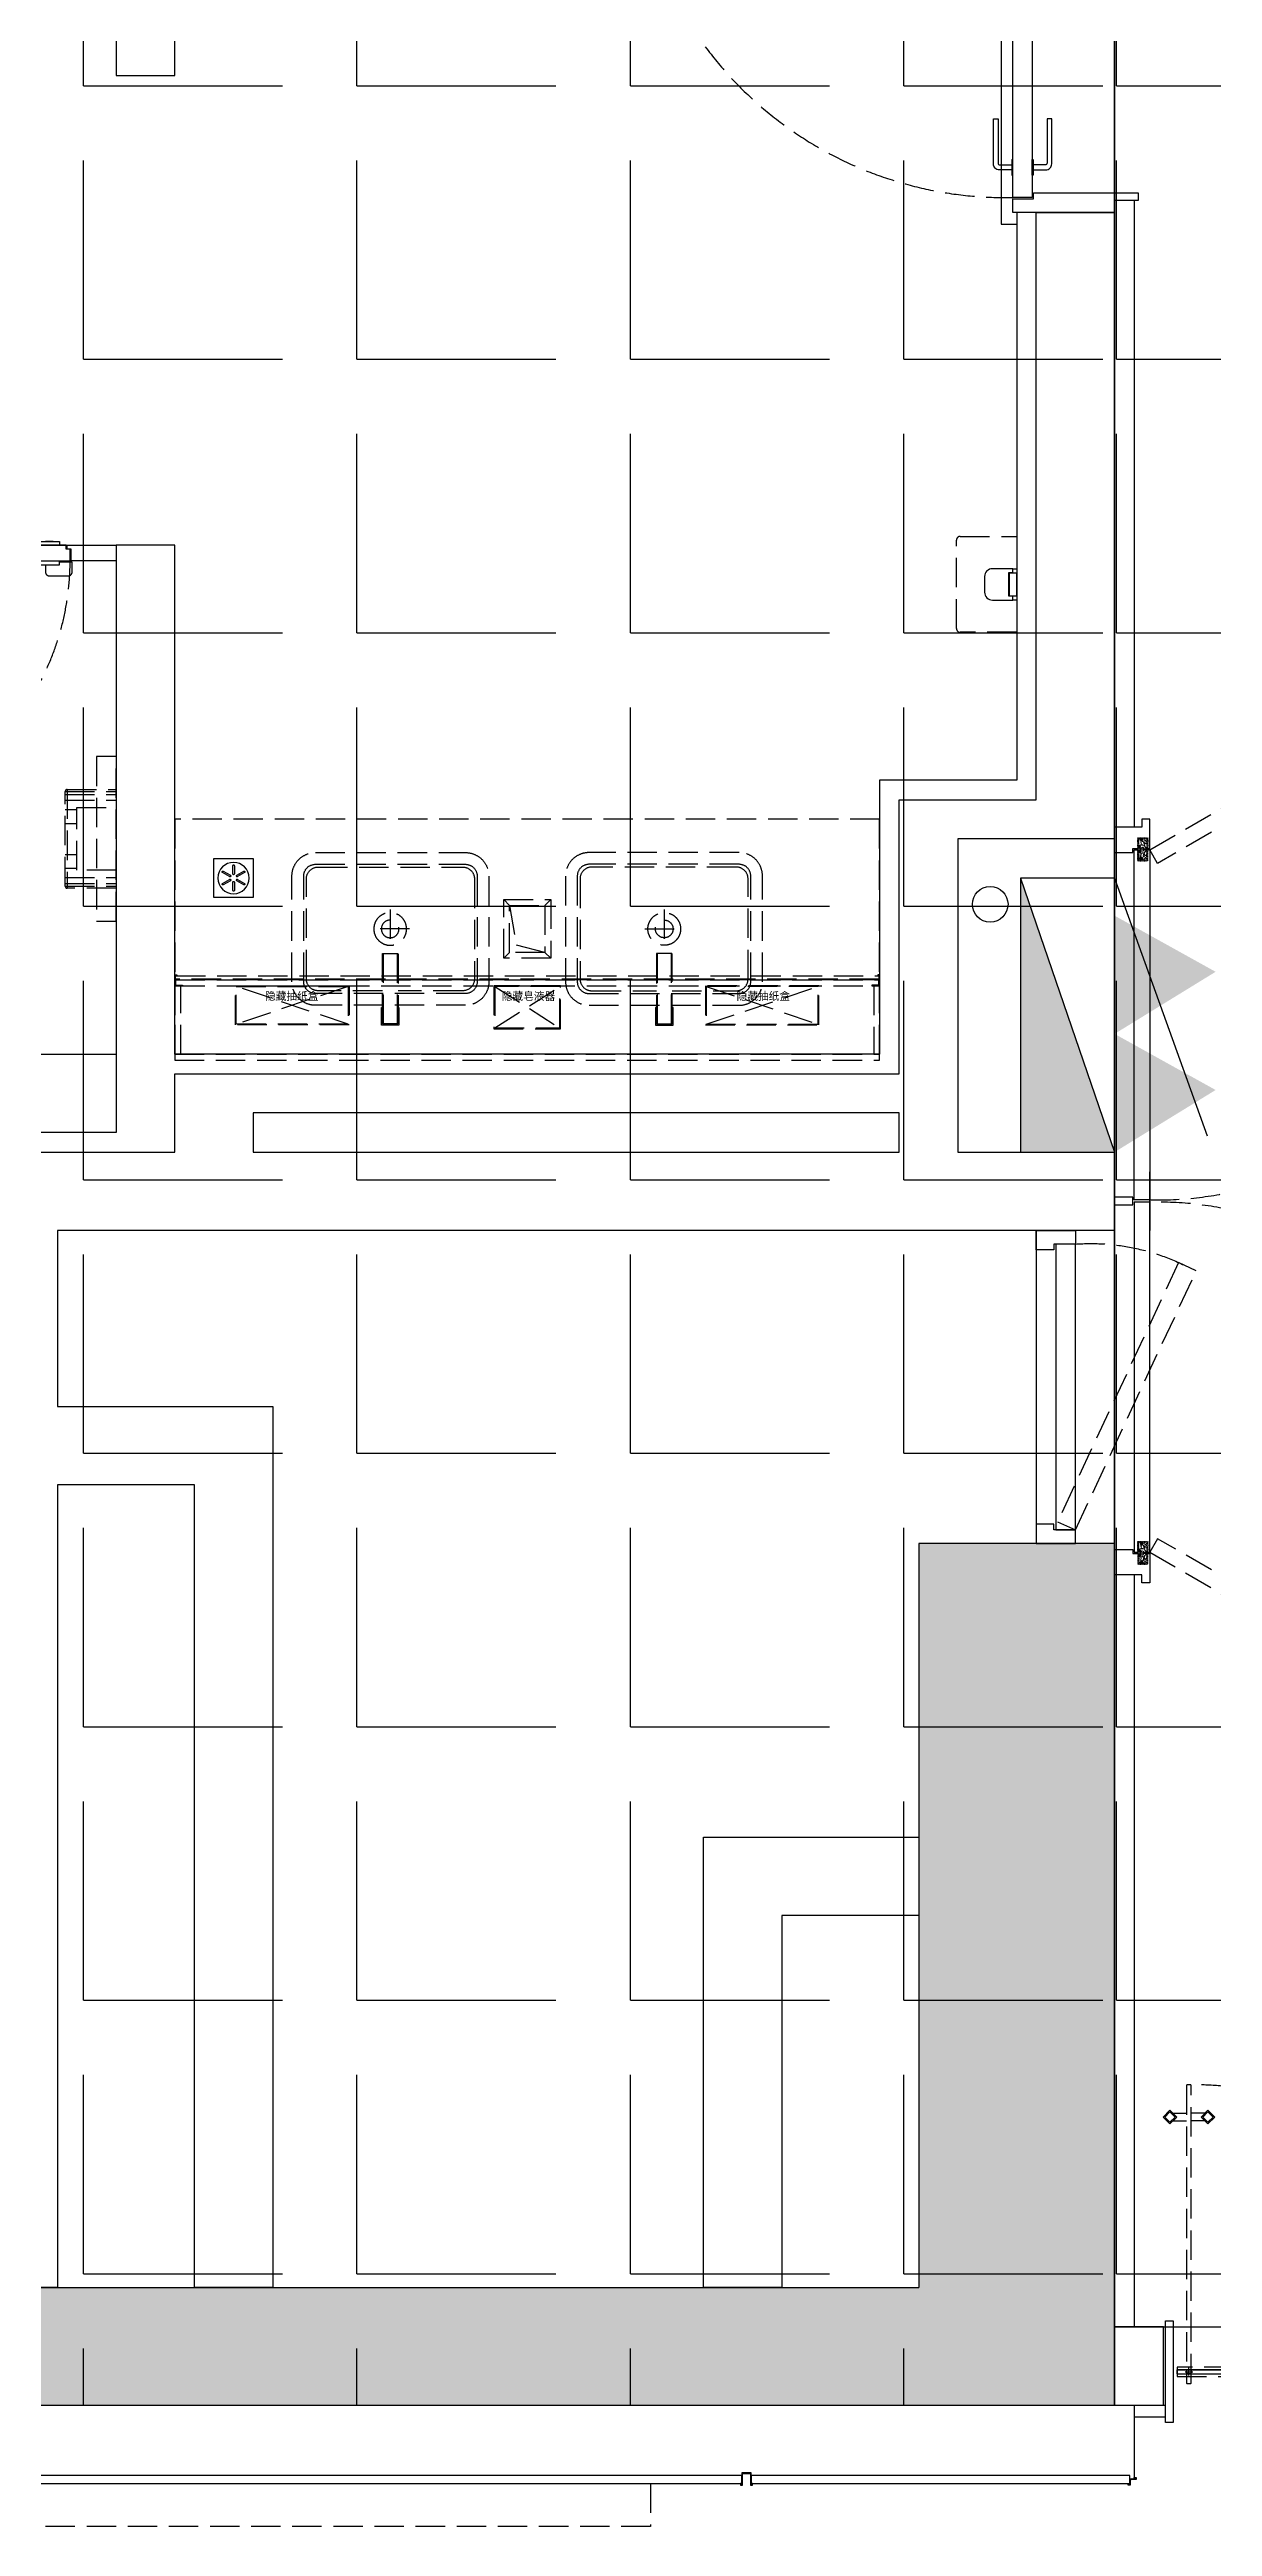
# Model space of a CAD drawing. Extents: x -284868 to 304789, y -137694 to 137894.
# Drawn here: x 80950 to 83920, y -12003 to -5677 of the extents above; entities that cross this region are included whole.
import ezdxf

# ---------------------------------------------------------------- set-up
doc = ezdxf.new("R2010")
doc.units = 0
doc.linetypes.add('DASH', pattern=[0.35, 0.25, -0.1])
doc.layers.get('0').update_dxf_attribs({"linetype": 'CONTINUOUS'})
for name, color, linetype in [('0-墙', 4, 'CONTINUOUS'), ('0-墙(矮)', 2, 'CONTINUOUS'), ('0-建筑柱体', 251, 'CONTINUOUS'), ('0-消防栓(给排水)', 9, 'CONTINUOUS'), ('0-非设计区域', 251, 'CONTINUOUS'), ('3T-SIS-卫生间悬浮洁具五金', 1, 'CONTINUOUS'), ('4RC-S-天花造型', 3, 'CONTINUOUS'), ('F-地漏', 8, 'CONTINUOUS'), ('P-完成面', 42, 'CONTINUOUS'), ('P-平面家具', 3, 'CONTINUOUS'), ('P-平面家具（到顶）', 2, 'CONTINUOUS'), ('P-门扇', 6, 'CONTINUOUS')]:
    doc.layers.add(name, color=color, linetype=linetype)
doc.styles.add('微软雅黑', font='')
doc.styles.get('微软雅黑').set_extended_font_data('Microsoft YaHei')

# ---------------------------------------------------------------- blocks, each defined once
blk = doc.blocks.new('sgASGHHHH')
for points in [[(-94645.8, -911924), (-94645.8, -913824), (-94145.8, -914124), (-94145.8, -911924)], [(-102645.8, -913824), (-102995.8, -914124), (-94145.8, -914124), (-94645.8, -913824)]]:
    blk.add_hatch(color=256).paths.add_polyline_path(points)
at = {"color": 4}
for p, q in [((-94645.8, -911924), (-94645.8, -913824)), ((-94145.8, -911924), (-94645.8, -911924)), ((-94145.8, -911924), (-94145.8, -914124)), ((-102645.8, -913824), (-94645.8, -913824)), ((-102995.8, -914124), (-94145.8, -914124))]:
    blk.add_line(p, q, dxfattribs=at)
blk = doc.blocks.new('A$C5B4E3DF6')
for p, q in [((0, 240), (-658.7, 476.9)), ((-700, 0), (-700, 240)), ((0, 0), (-700, 240)), ((-700, 240), (0, 240)), ((0, 240), (0, 0)), ((0, 0), (-700, 0))]:
    blk.add_line(p, q)
for points in [[(-700, 240), (-541.4, 498.1), (-398.1, 240)], [(-398.1, 240), (-239.5, 498.1), (-96.1, 240)], [(-700, 0), (-700, 240), (0, 0)]]:
    blk.add_solid(points)
blk = doc.blocks.new('A$C3F6147FC')
blk.add_circle((14582.4, 7532.9), 45.5)
at = {"xscale": -1, "rotation": 270}
blk.add_blockref('A$C5B4E3DF6', (14660, 7600), dxfattribs=at)
blk = doc.blocks.new('A$C4A657766')
h = blk.add_hatch()
h.set_pattern_fill('ANSI32', color=256, scale=0.2, style=0)
h.set_pattern_definition([(45, (-14.9999, -5), (-1.34704, 1.34704), []), (45, (-14.1019, -5), (-1.34704, 1.34704), [])])
h.paths.add_polyline_path([(-11.5, 26.5), (-11.5, -3.5), (-13.5, -3.5), (-13.5, 0), (-15, 0), (-15, -5), (-10, -5), (-10, 25), (10, 25), (10, -5), (15, -5), (15, 0), (13.5, 0), (13.5, -3.5), (11.5, -3.5), (11.5, 26.5)])
blk.add_lwpolyline([(-11.5, 26.5), (-11.5, -3.5), (-13.5, -3.5), (-13.5, 0), (-15, 0), (-15, -5), (-10, -5), (-10, 25), (10, 25), (10, -5), (15, -5), (15, 0), (13.5, 0), (13.5, -3.5), (11.5, -3.5), (11.5, 26.5), (-11.5, 26.5)])
blk = doc.blocks.new('A$C6C5C068E')
h = blk.add_hatch()
h.set_pattern_fill('ANSI32', color=256, scale=0.2, style=0)
h.set_pattern_definition([(45, (506565838.6591, 131390591.2148), (-1.3470384181604, 1.3470384181604), []), (45, (506565839.5572, 131390591.2148), (-1.3470384181604, 1.3470384181604), [])])
h.paths.add_polyline_path([(11.2, 11.2), (-3.8, 11.2), (-3.8, 13.8), (0, 13.8), (0, 15), (-5, 15), (-5, 10), (10, 10), (10, -5), (15, -5), (15, 0), (13.8, 0), (13.8, -3.8), (11.2, -3.8)])
blk.add_lwpolyline([(11.2, 11.2), (-3.8, 11.2), (-3.8, 13.8), (0, 13.8), (0, 15), (-5, 15), (-5, 10), (10, 10), (10, -5), (15, -5), (15, 0), (13.8, 0), (13.8, -3.8), (11.2, -3.8)], close=True)
blk = doc.blocks.new('A$C67A6433D')
at = {"linetype": 'DASH', "ltscale": 0.03}
blk.add_wipeout([(30.7, 0), (-28.1, 0), (-28.1, 25.8), (30.7, 25.8)], dxfattribs=at)
for p, q in [((-25.8, 19.5), (-22.7, 19)), ((-25.4, 13.4), (-18.7, 4.2)), ((-20.9, 18.6), (-9.1, 16.4)), ((-20.3, 1.6), (-20.3, 0)), ((-18.9, 12.6), (-11.9, 2.9)), ((-17.9, 11.2), (-6.8, 9.1)), ((-16, 8.5), (-6.1, 8.5)), ((-16, 2.9), (-0.3, 2.9)), ((-13, 24.2), (-13, 25.8)), ((-12.3, 23.4), (-12.3, 24.7)), ((-12.3, 24.7), (0, 24.7)), ((-8.8, 11.8), (-8.7, 20.7)), ((-8.7, 16.4), (-8.7, 20.7)), ((-1.5, 4), (-7.9, 10.2)), ((-1.9, 19.2), (-3.5, 14.1)), ((0.4, 9.4), (-2.8, 11.9)), ((2.6, 9.4), (5.8, 11.9)), ((30.4, 25.8), (3, 25.8)), ((14.9, 24.7), (3, 24.7)), ((18.6, 2.9), (3.3, 2.9)), ((4.5, 4), (10.9, 10.2)), ((4.9, 19.2), (6.5, 14.1)), ((18.6, 8.5), (9.1, 8.5)), ((11.8, 11.8), (11.7, 20.7)), ((23.5, 18.6), (11.7, 16.4)), ((20.5, 11.2), (12.3, 9.7)), ((21.5, 12.6), (14.5, 2.9)), ((14.9, 23.4), (14.9, 24.7)), ((15.6, 24.2), (15.6, 25.8)), ((28, 13.4), (21.4, 4.2)), ((22.9, 1.6), (22.9, 0)), ((28.4, 19.5), (25.4, 19))]:
    blk.add_line(p, q, dxfattribs=at)
for points in [[(0, 9.7), (0, 25.8), (-27.7, 25.8), (-27.7, 0), (0, 0), (0, 2.7)], [(3, 9.7), (3, 25.8), (30.7, 25.8), (30.7, 0), (3, 0), (3, 2.7)]]:
    blk.add_lwpolyline(points, dxfattribs=at)
for points in [[(-13, 24.2), (-13, 24.2), (-25.8, 24.2, 0.414214), (-26.5, 23.4), (-26.5, 2.4, 0.414214), (-25.8, 1.6), (-20.3, 1.6)], [(-12.3, 23.4), (-25, 23.4, 0.414214), (-25.8, 22.6), (-25.8, 16.8)], [(-25.8, 14), (-25.8, 5, 0.414214), (-25, 4.2), (-18.7, 4.2)], [(14.9, 23.4), (27.6, 23.4, -0.414214), (28.4, 22.6), (28.4, 16.8)], [(15.6, 24.2), (15.6, 24.2), (28.4, 24.2, -0.414214), (29.2, 23.4), (29.2, 2.4, -0.414214), (28.4, 1.6), (22.9, 1.6)], [(28.4, 14), (28.4, 5, -0.414214), (27.6, 4.2), (21.4, 4.2)]]:
    blk.add_lwpolyline(points, format="xyb", dxfattribs=at)
for centre in [(-22.5, 15.4), (-5.1, 20.7), (1.5, 6), (8.1, 20.7), (25.1, 15.4)]:
    blk.add_circle(centre, 1.99, dxfattribs=at)
for centre, radius, start, end in [((-22.5, 15.4), 3.58, 338.85628, 221.96096), ((-17.6, 13.5), 1.59, 158.85628, 216.02452), ((-16, 6.5), 3.58, 211.82128, 270), ((-6.8, 11.8), 1.99, 178.25247, 238.26721), ((-5.1, 20.7), 3.58, 334.84516, 179.12624), ((-1.6, 13.5), 1.99, 160.89293, 232.11387), ((1.5, 6), 3.58, 213.03161, 326.96839), ((1.5, 6), 3.58, 72.86559, 107.13441), ((8.1, 20.7), 3.58, 0.87376, 205.15484), ((4.6, 13.5), 1.99, 307.88613, 19.10707), ((9.8, 11.8), 1.99, 301.73279, 1.74753), ((12, 11.2), 1.59, 222.33862, 280.57582), ((18.6, 6.5), 3.58, 270, 328.17872), ((25.1, 15.4), 3.58, 318.03904, 201.14372), ((20.2, 13.5), 1.59, 323.97548, 21.14372)]:
    blk.add_arc(centre, radius, start, end, dxfattribs=at)
blk = doc.blocks.new('执手1')
at = {"layer": 'P-门扇', "color": 251}
blk.add_lwpolyline([(49.5, 123.8), (37.5, 123.8), (37.5, 11.2, -0.414214), (32.5, 6.2), (2.5, 6.2), (2.5, -6.2), (34.5, -6.2, 0.414214), (49.5, 8.8), (49.5, 123.8)], format="xyb", dxfattribs=at)
blk.add_lwpolyline([(0, 20), (1, 20, -0.414214), (2.5, 18.5), (2.5, -18.5, -0.414214), (1, -20), (0, -20)], format="xyb", close=True, dxfattribs=at)
blk = doc.blocks.new('A$Cd1c035f1')
at = {"layer": 'P-门扇', "color": 251, "linetype": 'DASH', "ltscale": 300}
blk.add_lwpolyline([(0, 0), (-974, 0), (-974, -50), (0, -50)], close=True, dxfattribs=at)
for points in [[(-877, 0), (-877, 1, 0.414214), (-878.5, 2.5), (-915.5, 2.5, 0.414214), (-917, 1), (-917, 0)], [(-877, -50), (-877, -51, -0.414214), (-878.5, -52.5), (-915.5, -52.5, -0.414214), (-917, -51), (-917, -50)]]:
    blk.add_lwpolyline(points, format="xyb", close=True, dxfattribs=at)
for points in [[(-773.2, 49.5), (-773.2, 37.5), (-885.8, 37.5, 0.414214), (-890.8, 32.5), (-890.8, 2.5), (-903.2, 2.5), (-903.2, 34.5, -0.414214), (-888.2, 49.5), (-773.2, 49.5)], [(-773.2, -99.5), (-773.2, -87.5), (-885.8, -87.5, -0.414214), (-890.8, -82.5), (-890.8, -52.5), (-903.2, -52.5), (-903.2, -84.5, 0.414214), (-888.2, -99.5), (-773.2, -99.5)]]:
    blk.add_lwpolyline(points, format="xyb", dxfattribs=at)
blk.add_arc((-18.5, -18.5), 955.7, 178.8908, 271.1092, dxfattribs=at)
blk = doc.blocks.new('手纸箱')
at = {"layer": 'P-平面家具', "color": 251, "linetype": 'DASH', "ltscale": 300}
for p, q in [((143, -98), (-143, -2)), ((143, -2), (-143, -98))]:
    blk.add_line(p, q, dxfattribs=at)
for points in [[(-145, -100), (-145, 0), (145, 0), (145, -100)], [(-143, -98), (-143, -2), (143, -2), (143, -98)]]:
    blk.add_lwpolyline(points, close=True, dxfattribs=at)
blk = doc.blocks.new('皂液器')
at = {"layer": 'P-平面家具', "color": 251, "linetype": 'DASH', "ltscale": 300}
for p, q in [((83, -108), (-83, -2)), ((83, -2), (-83, -108))]:
    blk.add_line(p, q, dxfattribs=at)
for points in [[(-85, -110), (-85, 0), (85, 0), (85, -110)], [(-83, -108), (-83, -2), (83, -2), (83, -108)]]:
    blk.add_lwpolyline(points, close=True, dxfattribs=at)
blk = doc.blocks.new('A$C09EA499F')
at = {"layer": 'P-平面家具', "color": 251, "linetype": 'DASH', "ltscale": 300}
blk.add_line((13.5, -15), (13.5, -15), dxfattribs=at)
for points in [[(20, 175), (0, 175), (0, 203), (5, 203), (5, 200), (3.8, 200), (3.8, 201.8), (1.2, 201.8), (1.2, 176.2), (20, 176.2), (20, 175)], [(3, 200), (1797, 200), (1798, 199), (1798, 192), (2, 192), (2, 199), (3, 200)], [(1780, 175), (1800, 175), (1800, 203), (1795, 203), (1795, 200), (1796.2, 200), (1796.2, 201.8), (1798.8, 201.8), (1798.8, 176.2), (1780, 176.2), (1780, 175)]]:
    blk.add_lwpolyline(points, dxfattribs=at)
for points in [[(2, 190), (1798, 190), (1798, 192), (2, 192)], [(2, 190), (2, 175), (1798, 175), (1798, 190)], [(0, 0), (15, 0), (15, 175), (0, 175)], [(1785, 0), (1800, 0), (1800, 175), (1785, 175)], [(1800, -15), (1800, 0), (0, 0), (0, -15)]]:
    blk.add_lwpolyline(points, close=True, dxfattribs=at)
blk.add_blockref('手纸箱', (300, 174.8), dxfattribs=at)
at = {"layer": 'P-平面家具', "color": 251, "linetype": 'DASH', "ltscale": 300, "extrusion": (0, 0, -1), "zscale": -1}
blk.add_blockref('皂液器', (-900, 175), dxfattribs=at)
at = {"layer": 'P-平面家具', "color": 251, "linetype": 'DASH', "ltscale": 300, "xscale": -1}
blk.add_blockref('手纸箱', (1500, 174.8), dxfattribs=at)
at = {"layer": 'P-平面家具', "color": 251, "linetype": 'DASH', "ltscale": 300, "style": '微软雅黑'}
for s, p in [('隐藏抽纸盒', (230.5, 138.4)), ('隐藏皂液器', (835, 138.4)), ('隐藏抽纸盒', (1434.7, 138.4))]:
    blk.add_text(s, height=20, dxfattribs=at).set_placement(p)
blk = doc.blocks.new('A$C3B184003')
blk.add_lwpolyline([(0, -100), (100, -100), (100, 0), (0, 0)], close=True)
at = {"color": 8}
for points in [[(42.7, -45.8), (42.7, -45.8, 0.414214), (41.9, -43), (23.7, -32.5, 0.414214), (21, -33.3), (21, -33.3, 0.414214), (21.7, -36), (39.9, -46.5, 0.414214)], [(42.7, -54.2), (42.7, -54.2, 0.414214), (39.9, -53.5), (21.7, -64, 0.414214), (21, -66.7), (21, -66.7, 0.414214), (23.7, -67.5), (41.9, -57, 0.414214)], [(50, -41.5), (50, -41.5, 0.414214), (52, -39.5), (52, -18.5, 0.414214), (50, -16.5), (50, -16.5, 0.414214), (48, -18.5), (48, -39.5, 0.414214)], [(50, -58.5), (50, -58.5, 0.414214), (48, -60.5), (48, -81.5, 0.414214), (50, -83.5), (50, -83.5, 0.414214), (52, -81.5), (52, -60.5, 0.414214)], [(57.3, -45.8), (57.3, -45.8, 0.414214), (60.1, -46.5), (78.3, -36, 0.414214), (79, -33.3), (79, -33.3, 0.414214), (76.3, -32.5), (58.1, -43, 0.414214)], [(57.3, -54.2), (57.3, -54.2, 0.414214), (58.1, -57), (76.3, -67.5, 0.414214), (79, -66.7), (79, -66.7, 0.414214), (78.3, -64), (60.1, -53.5, 0.414214)]]:
    blk.add_lwpolyline(points, format="xyb", close=True, dxfattribs=at)
blk.add_circle((50, -50), 40, dxfattribs=at)
blk = doc.blocks.new('A$C321B403F')
at = {"layer": 'P-平面家具', "linetype": 'DASH', "ltscale": 300}
for p, q in [((-18, -245.5), (-18, -65.5)), ((18, -245.5), (18, -65.5))]:
    blk.add_line(p, q, dxfattribs=at)
at = {"layer": 'P-平面家具', "color": 251, "linetype": 'DASH', "ltscale": 300}
for p, q in [((49.6, -308), (-49.6, -308)), ((0, -357.6), (0, -258.4))]:
    blk.add_line(p, q, dxfattribs=at)
at = {"layer": 'P-平面家具', "linetype": 'DASH', "ltscale": 300}
blk.add_lwpolyline([(20, -107.5), (22.5, -107.5), (22.5, -62.5), (-22.5, -62.5), (-22.5, -107.5), (-20, -107.5)], dxfattribs=at)
at = {"layer": 'P-平面家具', "color": 251, "linetype": 'DASH', "ltscale": 300}
blk.add_lwpolyline([(-190.9, -503), (192.1, -503, 0.414214), (252.1, -443), (252.1, -173, 0.414214), (192.1, -113), (-190.9, -113, 0.414214), (-250.9, -173), (-250.9, -443, 0.414214)], format="xyb", close=True, dxfattribs=at)
at = {"layer": 'P-平面家具', "linetype": 'DASH', "ltscale": 300}
for points in [[(-18, -245.5), (18, -245.5, 0.414214), (20, -243.5), (20, -67.5, 0.414214), (18, -65.5), (-18, -65.5, 0.414214), (-20, -67.5), (-20, -243.5, 0.414214)], [(-190.9, -473), (192.1, -473, 0.414214), (222.1, -443), (222.1, -173, 0.414214), (192.1, -143), (-190.9, -143, 0.414214), (-220.9, -173), (-220.9, -443, 0.414214)]]:
    blk.add_lwpolyline(points, format="xyb", close=True, dxfattribs=at)
blk.add_lwpolyline([(-20, -150), (-183.9, -150, 0.414214), (-213.9, -180), (-213.9, -436, 0.414214), (-183.9, -466), (185.1, -466, 0.414214), (215.1, -436), (215.1, -180, 0.414214), (185.1, -150), (20, -150)], format="xyb", dxfattribs=at)
at = {"layer": 'P-平面家具', "color": 251, "linetype": 'DASH', "ltscale": 300}
for radius in [41.8, 22.5]:
    blk.add_circle((0, -308), radius, dxfattribs=at)
blk = doc.blocks.new('A$C6B6E40B6')
at = {"color": 251, "linetype": 'DASH', "ltscale": 300}
blk.add_wipeout([(-60, 150), (60, 150), (60, 0), (-60, 0)], dxfattribs=at).dxf.layer = 'P-平面家具'
at = {"layer": 'P-平面家具', "color": 251, "linetype": 'DASH', "ltscale": 300}
for p, q in [((-45, 135), (-60, 150)), ((45, 135), (60, 150)), ((-45, 15), (-60, 0)), ((45, 15), (60, 0))]:
    blk.add_line(p, q, dxfattribs=at)
for points in [[(-60, 0), (60, 0), (60, 150), (-60, 150)], [(-45, 15), (45, 15), (45, 135), (-45, 135)]]:
    blk.add_lwpolyline(points, close=True, dxfattribs=at)
blk.add_lwpolyline([(-45, 15), (-28.4, 115.9), (45, 135)], dxfattribs=at)
blk = doc.blocks.new('A$C5BF30230')
at = {"color": 251, "linetype": 'DASH', "ltscale": 300}
blk.add_lwpolyline([(144, -122.5), (0, -122.5), (0, 122.5), (144, 122.5, -0.414214), (154, 112.5), (154, -112.5, -0.414214)], format="xyb", close=True, dxfattribs=at)
blk = doc.blocks.new('香薰机')
blk.add_lwpolyline([(10, 40), (0, 40), (0, -40), (10, -40)])
blk.add_lwpolyline([(19, 29), (19, -29), (0, -29), (0, 29)], close=True)
blk.add_lwpolyline([(10, 30), (10, 40), (62, 40, -0.414214), (82, 20), (82, -20, -0.414214), (62, -40), (10, -40), (10, -30), (20, -30), (20, 30), (10, 30)], format="xyb")
blk = doc.blocks.new('A$C63435B51')
at = {"layer": '4RC-S-天花造型', "color": 8}
for points in [[(2.5, 0), (-667.5, 0)], [(-7.5, -40), (-657.5, -40)]]:
    blk.add_lwpolyline(points, dxfattribs=at)
at = {"layer": 'P-门扇', "color": 251, "linetype": 'DASH', "ltscale": 300}
for p, q in [((-602.2, -39.9), (-622.2, -39.9)), ((-622.2, -49.9), (-602.2, -49.9))]:
    blk.add_line(p, q, dxfattribs=at)
for points in [[(0, 0), (0, 665), (-30, 665), (-30, 655), (-40, 655), (-40, 10), (-30, 10), (-30, 0)], [(-348.5, 0), (-316.5, 0), (-316.5, 71), (-348.5, 71)], [(-638.2, -49.9), (-638.2, -40), (-586.2, -40), (-586.2, -49.9)]]:
    blk.add_lwpolyline(points, close=True, dxfattribs=at)
for points in [[(-332.5, 0), (-332.5, 82.2)], [(-586.2, 0), (-586.2, 9.9), (-638.2, 9.9), (-638.2, 0)], [(-346.9, 53.6), (-318.1, 53.6)], [(-346.9, 17.4), (-318.1, 17.4)]]:
    blk.add_lwpolyline(points, dxfattribs=at)
for points in [[(-602.2, 9.9), (-602.2, 28.4, 0.414214), (-612.2, 38.4), (-660.2, 38.4, 0.414214), (-670.2, 28.4), (-670.2, 3.6), (-638.2, 3.6)], [(-2.2, 0.3), (-2.2, -28.9), (0.8, -28.9, 0.414214), (1.8, -27.9), (1.8, -0.6)], [(5.7, 0.3), (5.7, -28.9), (2.7, -28.9, -0.414214), (1.7, -27.9), (1.7, -0.6)]]:
    blk.add_lwpolyline(points, format="xyb", dxfattribs=at)
at = {"layer": 'P-门扇'}
blk.add_lwpolyline([(0, 0), (-665, 0), (-665, -30), (-655, -30), (-655, -40), (-10, -40), (-10, -30), (0, -30)], close=True, dxfattribs=at)
at = {"layer": 'P-门扇', "color": 251, "linetype": 'DASH', "ltscale": 300}
for points in [[(-347.3, 35.5), (-347.3, 58.2, -0.414214), (-342.3, 63.2), (-332.5, 63.2), (-322.7, 63.2, -0.414214), (-317.7, 58.2), (-317.7, 35.5), (-317.7, 12.8, -0.414214), (-322.7, 7.8), (-332.5, 7.8), (-342.3, 7.8, -0.414214), (-347.3, 12.8)], [(-346.9, 35.5), (-346.9, 58.2, -0.414214), (-342.3, 62.7), (-332.5, 62.7), (-322.7, 62.7, -0.414214), (-318.1, 58.2), (-318.1, 35.5), (-318.1, 12.8, -0.414214), (-322.7, 8.3), (-332.5, 8.3), (-342.3, 8.3, -0.414214), (-346.9, 12.8)]]:
    blk.add_lwpolyline(points, format="xyb", close=True, dxfattribs=at)
for radius in [9.09, 2.24]:
    blk.add_circle((1.8, 8.5), radius, dxfattribs=at)
blk.add_arc((1.1, -0.4), 666.1, 92.49048, 179.96624, dxfattribs=at)
blk = doc.blocks.new('A$C74D9406B')
at = {"layer": 'P-平面家具', "linetype": 'DASH', "ltscale": 300}
blk.add_lwpolyline([(176, 0), (176, -125, -0.414214), (171, -130), (-71, -130, -0.414214), (-76, -125), (-76, 0)], format="xyb", close=True, dxfattribs=at)
at = {"layer": 'P-平面家具', "color": 251, "linetype": 'DASH', "ltscale": 300}
for points in [[(-71, -130), (-71, 0)], [(-63.7, -130), (-63.7, 0)], [(-48.6, -130), (-48.6, 0)], [(148.6, -130), (148.6, 0)], [(163.7, -130), (163.7, 0)], [(171, -130), (171, 0)], [(-76, -125), (176, -125)], [(-24.6, -130), (-24.6, -100)], [(10.4, -130), (10.4, -100)], [(89.6, -130), (89.6, -100)], [(124.6, -130), (124.6, -100)]]:
    blk.add_lwpolyline(points, dxfattribs=at)
at = {"layer": 'P-平面家具', "linetype": 'DASH', "ltscale": 300}
blk.add_lwpolyline([(-30, -100), (-30, 0), (130, 0), (130, -100)], close=True, dxfattribs=at)
blk = doc.blocks.new('A$C250F1CE2')
at = {"color": 251, "linetype": 'DASH', "ltscale": 300}
blk.add_lwpolyline([(35, 100), (696.6, 408.5), (717.7, 363.2), (56.1, 54.7)], close=True, dxfattribs=at)
for points in [[(0, 100), (35, 100), (35, 45), (50, 45), (50, 0), (0, 0), (0, 100)], [(800, 100), (765, 100), (765, 45), (750, 45), (750, 0), (800, 0), (800, 100)]]:
    blk.add_lwpolyline(points)
blk.add_lwpolyline([(35, 100), (765, 100), (765, 50), (35, 50)], close=True)
blk.add_arc((223.2, 139.2), 543.2, 355.86618, 27.00764, dxfattribs=at)
blk = doc.blocks.new('A$C7B347943')
at = {"layer": 'P-门扇', "color": 251, "linetype": 'DASH', "ltscale": 300}
for p, q in [((-9.9, 0), (9.9, 0)), ((0, -9.9), (0, 9.9))]:
    blk.add_line(p, q, dxfattribs=at)
blk.add_lwpolyline([(114, -12), (114, 12), (-30, 12), (-30, -12)], close=True, dxfattribs=at)
at = {"layer": 'P-门扇', "color": 6, "linetype": 'DASH', "ltscale": 300}
blk.add_circle((0, 0), 6, dxfattribs=at)
blk = doc.blocks.new('A$C21f4e1ae')
at = {"layer": 'P-门扇', "color": 251, "linetype": 'DASH', "ltscale": 300}
for p, q in [((-775.5, 1), (-775.5, -34)), ((-755.5, 1), (-755.5, -34)), ((-775.5, -81), (-775.5, -46)), ((-755.5, -81), (-755.5, -46)), ((-775.5, -1469), (-775.5, -1504)), ((-775.5, -1551), (-775.5, -1516)), ((-755.5, -1469), (-755.5, -1504)), ((-755.5, -1551), (-755.5, -1516))]:
    blk.add_line(p, q, dxfattribs=at)
at = {"layer": 'P-门扇', "color": 8}
for p, q in [((-120, -10), (-120, -772.5)), ((-110, -10), (-110, -772.5)), ((-120, -1540), (-120, -777.5)), ((-110, -1540), (-110, -777.5))]:
    blk.add_line(p, q, dxfattribs=at)
at = {"layer": 'P-门扇', "color": 251}
for p, q in [((-156, -680.5), (-121, -680.5)), ((-74, -680.5), (-109, -680.5)), ((-156, -700.5), (-121, -700.5)), ((-74, -700.5), (-109, -700.5)), ((-156, -849.5), (-121, -849.5)), ((-156, -869.5), (-121, -869.5)), ((-74, -849.5), (-109, -849.5)), ((-74, -869.5), (-109, -869.5))]:
    blk.add_line(p, q, dxfattribs=at)
at = {"layer": 'P-门扇', "color": 251, "linetype": 'DASH', "ltscale": 300}
for points in [[(-748, 8.5), (-765.5, 26), (-783, 8.5), (-765.5, -9)], [(-752.2, 8.5), (-765.5, 21.8), (-778.8, 8.5), (-765.5, -4.8)], [(-847.5, -35), (-846.5, -34), (-86, -34), (-85, -35), (-85, -45), (-86, -46), (-846.5, -46), (-847.5, -45)], [(-748, -88.5), (-765.5, -106), (-783, -88.5), (-765.5, -71)], [(-752.2, -88.5), (-765.5, -101.8), (-778.8, -88.5), (-765.5, -75.2)], [(-748, -1461.5), (-765.5, -1444), (-783, -1461.5), (-765.5, -1479)], [(-752.2, -1461.5), (-765.5, -1448.2), (-778.8, -1461.5), (-765.5, -1474.8)], [(-847.5, -1515), (-846.5, -1516), (-86, -1516), (-85, -1515), (-85, -1505), (-86, -1504), (-846.5, -1504), (-847.5, -1505)], [(-748, -1558.5), (-765.5, -1576), (-783, -1558.5), (-765.5, -1541)], [(-752.2, -1558.5), (-765.5, -1571.8), (-778.8, -1558.5), (-765.5, -1545.2)]]:
    blk.add_lwpolyline(points, close=True, dxfattribs=at)
at = {"layer": 'P-门扇'}
for points in [[(-110, -772.5), (-109, -771.5), (-109, -11), (-110, -10), (-120, -10), (-121, -11), (-121, -771.5), (-120, -772.5)], [(-110, -777.5), (-109, -778.5), (-109, -1539), (-110, -1540), (-120, -1540), (-121, -1539), (-121, -778.5), (-120, -777.5)]]:
    blk.add_lwpolyline(points, close=True, dxfattribs=at)
at = {"layer": 'P-门扇', "color": 251}
for points in [[(-163.5, -673), (-181, -690.5), (-163.5, -708), (-146, -690.5)], [(-163.5, -677.2), (-176.8, -690.5), (-163.5, -703.8), (-150.2, -690.5)], [(-66.5, -673), (-49, -690.5), (-66.5, -708), (-84, -690.5)], [(-66.5, -677.2), (-53.2, -690.5), (-66.5, -703.8), (-79.8, -690.5)], [(-163.5, -877), (-181, -859.5), (-163.5, -842), (-146, -859.5)], [(-163.5, -872.8), (-176.8, -859.5), (-163.5, -846.2), (-150.2, -859.5)], [(-66.5, -877), (-49, -859.5), (-66.5, -842), (-84, -859.5)], [(-66.5, -872.8), (-53.2, -859.5), (-66.5, -846.2), (-79.8, -859.5)]]:
    blk.add_lwpolyline(points, close=True, dxfattribs=at)
at = {"layer": 'P-门扇', "color": 251, "linetype": 'DASH', "ltscale": 300}
for centre, start, end in [((-133.7, -58.7), 178.68099, 271.31901), ((-133.7, -1491.3), 88.68099, 181.31901)]:
    blk.add_arc(centre, 714, start, end, dxfattribs=at)
at = {"layer": 'P-门扇', "extrusion": (0, 0, -1), "zscale": -1, "rotation": 270}
blk.add_blockref('A$C7B347943', (115, -40), dxfattribs=at)
at = {"layer": 'P-门扇', "rotation": 90.00000000000001}
blk.add_blockref('A$C7B347943', (-115, -1510), dxfattribs=at)

msp = doc.modelspace()

# ---------------------------------------------------------------- linework, layer by layer
at = {"layer": '0-墙'}
for points in [[(77470.2, -4842.7), (77470.2, -8492.7), (81270.2, -8492.7), (81270.2, -8292.7), (83120.2, -8292.7), (83120.2, -7592.7), (83470.2, -7592.7), (83470.2, -6092.7), (83670.2, -6092.7), (83670.2, -7692.7), (83270.2, -7692.7)], [(83270.2, -7692.7), (83270.2, -8492.7), (83670.2, -8492.7), (83670.2, -8692.7), (80970.2, -8692.7), (80970.2, -9142.7), (81520.2, -9142.7), (81520.2, -11392.7), (81320.2, -11392.7), (81320.2, -9342.7), (80970.2, -9342.7), (80970.2, -11392.7), (80770.2, -11392.7), (80770.2, -8692.7), (78070.2, -8692.7), (78070.2, -11392.7), (77870.2, -11392.7), (77870.2, -8692.7), (75170.2, -8692.7), (75170.2, -8492.7), (76470.2, -8492.7), (76470.2, -5692.7), (72670.2, -5692.7)], [(83120.2, -8392.7), (81470.2, -8392.7), (81470.2, -8492.7), (83120.2, -8492.7), (83120.2, -8392.7)], [(83170.2, -10442.7), (82820.2, -10442.7), (82820.2, -11392.7), (82620.2, -11392.7), (82620.2, -10242.7), (83170.2, -10242.7), (83170.2, -10442.7)]]:
    msp.add_lwpolyline(points, dxfattribs=at)
at = {"layer": '0-墙', "ltscale": 3}
msp.add_lwpolyline([(83795.2, -11692.7), (83795.2, -11492.7), (83670.2, -11492.7), (83670.2, -11692.7)], close=True, dxfattribs=at)
at = {"layer": '0-墙(矮)'}
msp.add_lwpolyline([(77520.2, -8242.7), (81120.2, -8242.7), (81120.2, -8442.7), (77520.2, -8442.7)], close=True, dxfattribs=at)
at = {"layer": 'P-完成面'}
for p, q in [((83760.2, -8617.7), (83760.2, -8542.7)), ((83760.2, -8617.7), (83760.2, -8692.7)), ((83795.2, -11492.7), (83800.2, -11492.7)), ((83795.2, -11692.7), (83800.2, -11692.7)), ((83720.2, -11722.7), (83800.2, -11722.7))]:
    msp.add_line(p, q, dxfattribs=at)
for points in [[(83470.2, -6092.7), (83420.2, -6092.7), (83420.2, -7542.7), (83070.2, -7542.7), (83070.2, -8242.7), (81270.2, -8242.7), (81270.2, -6942.7), (81120.2, -6942.7), (81120.2, -8442.7), (77520.2, -8442.7), (77520.2, -4892.7), (81120.2, -4892.7), (81120.2, -5742.7), (81270.2, -5742.7), (81270.2, -4892.7), (83420.2, -4892.7), (83420.2, -5042.7)], [(83670.2, -6092.7), (83410.2, -6092.7), (83410.2, -6057.7), (83463.2, -6057.7), (83463.2, -6042.7), (83730.2, -6042.7), (83730.2, -6062.7), (83670.2, -6062.7), (83670.2, -6092.7)], [(83720.2, -6062.7), (83720.2, -7662.7)], [(83670.2, -7727.7), (83717.2, -7727.7), (83717.2, -7717.7), (83760.2, -7717.7), (83760.2, -7642.7), (83740.2, -7642.7), (83740.2, -7662.7), (83670.2, -7662.7), (83670.2, -7727.7)], [(83670.2, -9507.7), (83717.2, -9507.7), (83717.2, -9517.7), (83760.2, -9517.7), (83760.2, -9592.7), (83740.2, -9592.7), (83740.2, -9572.7), (83670.2, -9572.7), (83670.2, -9507.7)], [(83720.2, -9572.7), (83720.2, -11492.7)], [(83720.2, -11692.7), (83720.2, -11881.5)], [(82718.7, -11892.7), (82718.7, -11872.7), (80311.7, -11872.7), (80311.7, -11892.7)], [(80311.7, -11892.7), (82718.7, -11892.7)], [(83709, -11892.7), (83709, -11872.7), (82741.7, -11872.7), (82741.7, -11892.7)], [(82741.7, -11892.7), (83709, -11892.7)]]:
    msp.add_lwpolyline(points, dxfattribs=at)
for points in [[(83720.2, -7720.7), (83760.2, -7720.7), (83760.2, -8614.7), (83720.2, -8614.7)], [(83717.2, -8607.7), (83670.2, -8607.7), (83670.2, -8627.7), (83717.2, -8627.7)], [(83720.2, -9514.7), (83760.2, -9514.7), (83760.2, -8620.7), (83720.2, -8620.7)], [(83800.2, -11477.7), (83820.2, -11477.7), (83820.2, -11737.7), (83800.2, -11737.7)]]:
    msp.add_lwpolyline(points, close=True, dxfattribs=at)
at = {"layer": 'P-平面家具', "linetype": 'DASH', "ltscale": 300}
for points in [[(81070.2, -7482.7), (81070.2, -7902.7), (81120.2, -7902.7), (81120.2, -7482.7)], [(81270.2, -8242.7), (83070.2, -8242.7), (83070.2, -7642.7), (81270.2, -7642.7)], [(75685.2, -11892.7), (82485.2, -11892.7), (82485.2, -12002.8), (75685.2, -12002.8)]]:
    msp.add_lwpolyline(points, close=True, dxfattribs=at)
at = {"layer": 'P-平面家具（到顶）', "ltscale": 0.5}
msp.add_lwpolyline([(81120.2, -6982.7), (81005.2, -6982.7), (81005.2, -6952.7), (80995.2, -6952.7), (80995.2, -6942.7), (81120.2, -6942.7), (81120.2, -6952.7), (81120.2, -6952.7), (81120.2, -6982.7), (81120.2, -6982.7)], dxfattribs=at)
at = {"layer": 'P-门扇'}
msp.add_line((83470.2, -8692.7), (83470.2, -9492.7), dxfattribs=at)
msp.add_lwpolyline([(83420.2, -5012.7), (83380.2, -5012.7), (83380.2, -6122.7), (83420.2, -6122.7)], dxfattribs=at)
msp.add_lwpolyline([(83410.2, -5080.7), (83460.2, -5080.7), (83460.2, -6054.7), (83410.2, -6054.7)], close=True, dxfattribs=at)

# ---------------------------------------------------------------- block references
at = {"layer": '0-建筑柱体'}
msp.add_blockref('sgASGHHHH', (177816, 902431.3), dxfattribs=at)
at = {"layer": '0-消防栓(给排水)', "color": 0}
msp.add_blockref('A$C3F6147FC', (68770.2, -15392.7), dxfattribs=at)
at = {"layer": '3T-SIS-卫生间悬浮洁具五金', "xscale": -1, "rotation": 180}
msp.add_blockref('A$C321B403F', (81820.2, -8230.7), dxfattribs=at)
at = {"layer": '3T-SIS-卫生间悬浮洁具五金', "rotation": 180}
msp.add_blockref('A$C321B403F', (82520.2, -8230.7), dxfattribs=at)
at = {"layer": 'F-地漏', "linetype": 'ByBlock', "xscale": -1, "rotation": 180}
msp.add_blockref('A$C3B184003', (81370.2, -7842.7), dxfattribs=at)
at = {"layer": 'P-完成面'}
msp.add_blockref('A$C4A657766', (82730.2, -11892.7), dxfattribs=at)
at = {"layer": 'P-完成面', "xscale": -1}
msp.add_blockref('A$C6C5C068E', (83720.2, -11892.7), dxfattribs=at)
at = {"layer": 'P-平面家具', "linetype": 'DASH', "ltscale": 300}
for name, p, rotation in [('A$C5BF30230', (83420.2, -7042.7), 180), ('A$C74D9406B', (81120.2, -7642.7), 270)]:
    msp.add_blockref(name, p, dxfattribs=dict(at, rotation=rotation))
at = {"layer": 'P-平面家具', "linetype": 'DASH', "ltscale": 300, "xscale": -1}
msp.add_blockref('香薰机', (83420.2, -7042.7), dxfattribs=at)
at = {"layer": 'P-平面家具', "linetype": 'DASH', "ltscale": 300}
msp.add_blockref('A$C09EA499F', (81270.2, -8242.7), dxfattribs=at)
at = {"layer": 'P-门扇', "color": 251, "linetype": 'DASH', "ltscale": 300}
msp.add_blockref('A$Cd1c035f1', (83410.2, -5080.7), dxfattribs=at)
at = {"layer": 'P-门扇', "extrusion": (0, 0, -1), "zscale": -1}
msp.add_blockref('执手1', (-83410.2, -5977.7), dxfattribs=at)
at = {"layer": 'P-门扇'}
msp.add_blockref('执手1', (83460.2, -5977.7), dxfattribs=at)
at = {"layer": 'P-门扇', "rotation": 180}
msp.add_blockref('A$C63435B51', (80337.7, -6982.7), dxfattribs=at)
at = {"layer": 'P-门扇', "color": 1, "ltscale": 3, "rotation": 269.9999999999999}
msp.add_blockref('A$C21f4e1ae', (85370.2, -11722.7), dxfattribs=at)

# ---------------------------------------------------------------- next in the draw order: block references
at = {"xscale": -1, "rotation": 180}
msp.add_blockref('A$C6B6E40B6', (82170.2, -7847.7), dxfattribs=at)
at = {"layer": 'P-完成面', "extrusion": (0, 0, -1), "zscale": -1, "rotation": 270}
msp.add_blockref('A$C67A6433D', (-83755.2, -7717.7), dxfattribs=at)
at = {"layer": 'P-完成面', "rotation": 90}
msp.add_blockref('A$C67A6433D', (83755.2, -9517.7), dxfattribs=at)

# ---------------------------------------------------------------- next in the draw order: hatches: boundary and pattern name
at = {"layer": '0-非设计区域', "ltscale": 3}
h = msp.add_hatch(dxfattribs=at)
h.set_pattern_fill('ANGLE', color=256, scale=100)
h.set_pattern_definition([(0, (-356380.6, 452446.1), (0, 698.5), [508, -190.5]), (90, (-356380.6, 452446.1), (-698.5, 4e-14), [508, -190.5])])
h.paths.add_polyline_path([(69920.2, 19007.8), (69920.2, 16857.3), (72120.2, 16857.3), (72120.2, 6107.3), (83670.2, 6107.3), (83670.2, -11492.7), (85470.2, -11492.7), (85470.2, -1140.1), (94920.7, -1140.1), (94920.7, 19007.8)])
h = msp.add_hatch(dxfattribs=at)
h.set_pattern_fill('ANGLE', color=256, scale=100)
h.set_pattern_definition([(0, (-270309.1, 452446.1), (0, 698.5), [508, -190.5]), (90, (-270309.1, 452446.1), (-698.5, 4e-14), [508, -190.5])])
h.paths.add_polyline_path([(68770.2, -11692.7), (83670.2, -11692.7), (83670.2, 6107.3), (68770.2, 6107.3)])

# ---------------------------------------------------------------- next in the draw order: linework, layer by layer
for points in [[(69920.2, 19007.8), (69920.2, 16857.3), (72120.2, 16857.3), (72120.2, 6107.3), (83670.2, 6107.3), (83670.2, -11492.7), (85470.2, -11492.7), (85470.2, -1140.1), (94920.7, -1140.1), (94920.7, 19007.8)], [(68770.2, -11692.7), (83670.2, -11692.7), (83670.2, 6107.3), (68770.2, 6107.3)]]:
    msp.add_lwpolyline(points, close=True, dxfattribs=at)
at = {"layer": 'P-门扇', "color": 251, "linetype": 'DASH', "ltscale": 300}
for points in [[(83780.2, -7755.3), (83760.2, -7720.7), (84534.4, -7273.7), (84554.4, -7308.3)], [(83780.2, -9480.1), (83760.2, -9514.7), (84534.4, -9961.7), (84554.4, -9927.1)]]:
    msp.add_lwpolyline(points, close=True, dxfattribs=at)
for centre, start, end in [((83780.2, -7732.2), 268.70166, 31.29833), ((83780.2, -9503.1), 328.70167, 91.29834)]:
    msp.add_arc(centre, 882.7, start, end, dxfattribs=at)

# ---------------------------------------------------------------- next in the draw order: block references
at = {"layer": 'P-门扇', "xscale": -1, "rotation": 270}
msp.add_blockref('A$C250F1CE2', (83470.2, -9492.7), dxfattribs=at)

doc.saveas('drawing.dxf')
